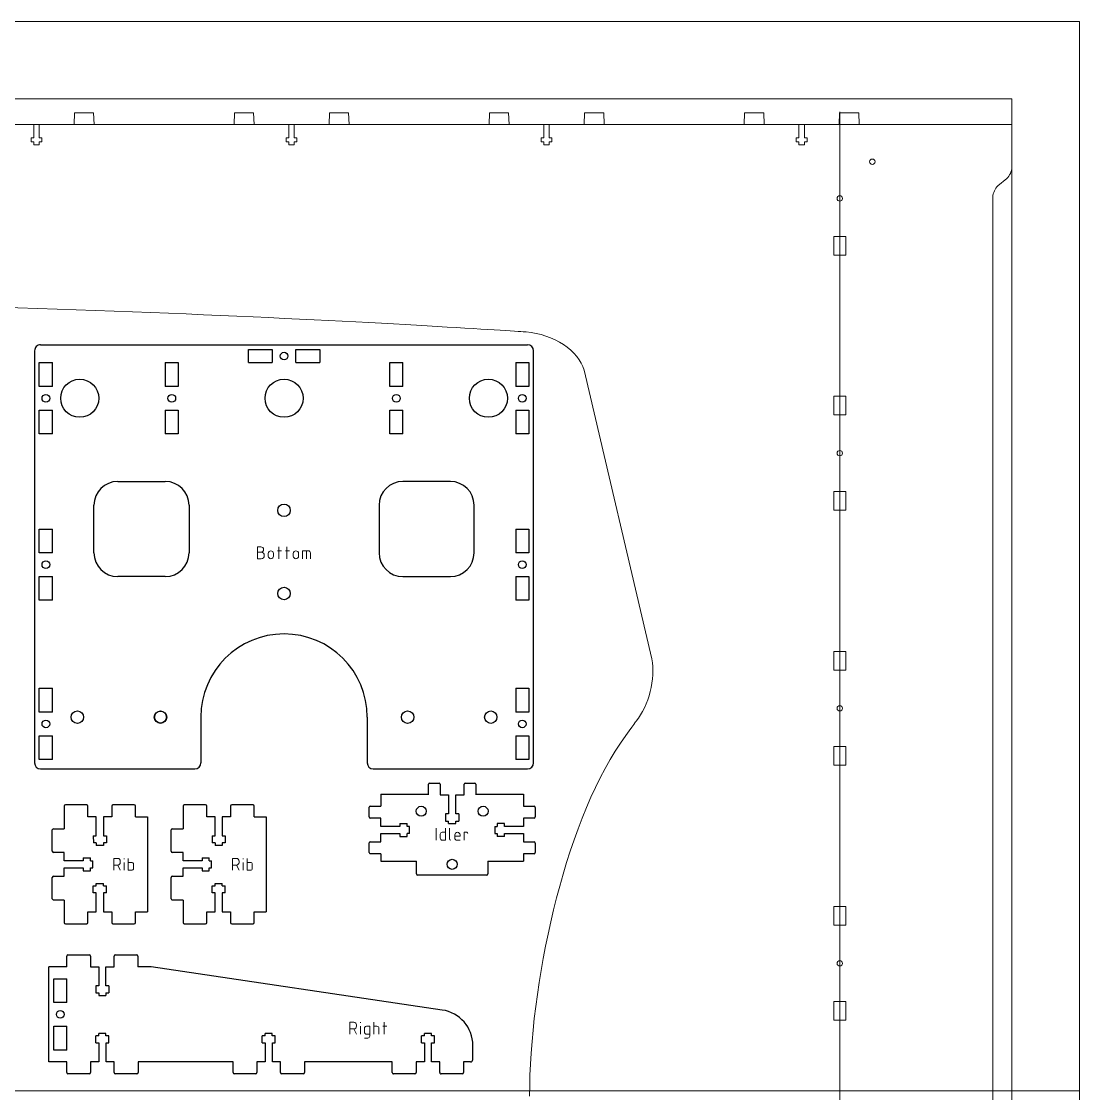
# Model space of a CAD drawing. Header units: millimetres. Extents: x 0 to 1200, y 0 to 900.
# Drawn here: x 754.7 to 1200, y 448.9 to 900 of the extents above; entities that cross this region are included whole.
import ezdxf

# ---------------------------------------------------------------- set-up
doc = ezdxf.new("R2010")
doc.units = ezdxf.units.MM
doc.layers.get('0').update_dxf_attribs({"color": 1, "linetype": 'CONTINUOUS', "lineweight": 25, "true_color": 0xff0000})
for name, color, linetype, lineweight, true_color in [('Laser Table', 3, 'CONTINUOUS', 0, 0x00ff00), ('New Front', 1, 'CONTINUOUS', 0, 0xff0000), ('Referance lines', 3, 'CONTINUOUS', 0, 0x00ff00), ('Text', 5, 'CONTINUOUS', 0, 0x0000ff)]:
    doc.layers.add(name, color=color, linetype=linetype, lineweight=lineweight, true_color=true_color)

msp = doc.modelspace()

# ---------------------------------------------------------------- linework, layer by layer
for p, q in [((762.69, 763.94), (967.69, 763.94)), ((760.19, 761.44), (760.19, 588.01)), ((850.19, 756.44), (850.19, 761.94)), ((850.19, 761.94), (860.19, 761.94)), ((860.19, 761.94), (860.19, 756.44)), ((870.19, 756.44), (870.19, 761.94)), ((870.19, 761.94), (880.19, 761.94)), ((880.19, 761.94), (880.19, 756.44)), ((970.19, 588.04), (970.19, 761.44)), ((762.19, 756.44), (767.69, 756.44)), ((762.19, 746.44), (762.19, 756.44)), ((767.69, 746.44), (767.69, 756.44)), ((815.19, 756.44), (815.19, 746.44)), ((815.19, 756.44), (820.69, 756.44)), ((820.69, 756.44), (820.69, 746.44)), ((850.19, 756.44), (860.19, 756.44)), ((870.19, 756.44), (880.19, 756.44)), ((909.69, 756.44), (915.19, 756.44)), ((909.69, 746.44), (909.69, 756.44)), ((915.19, 746.44), (915.19, 756.44)), ((962.69, 756.44), (962.69, 746.44)), ((962.69, 756.44), (968.19, 756.44)), ((968.19, 756.44), (968.19, 746.44)), ((767.69, 746.44), (762.19, 746.44)), ((820.69, 746.44), (815.19, 746.44)), ((915.19, 746.44), (909.69, 746.44)), ((968.19, 746.44), (962.69, 746.44)), ((762.19, 736.44), (767.69, 736.44)), ((762.19, 726.44), (762.19, 736.44)), ((767.69, 726.44), (767.69, 736.44)), ((815.19, 736.44), (815.19, 726.44)), ((815.19, 736.44), (820.69, 736.44)), ((820.69, 736.44), (820.69, 726.44)), ((909.69, 736.44), (915.19, 736.44)), ((909.69, 726.44), (909.69, 736.44)), ((915.19, 726.44), (915.19, 736.44)), ((962.69, 736.44), (962.69, 726.44)), ((962.69, 736.44), (968.19, 736.44)), ((968.19, 736.44), (968.19, 726.44)), ((767.69, 726.44), (762.19, 726.44)), ((820.69, 726.44), (815.19, 726.44)), ((915.19, 726.44), (909.69, 726.44)), ((968.19, 726.44), (962.69, 726.44)), ((795.19, 706.44), (815.19, 706.44)), ((935.19, 706.44), (915.19, 706.44)), ((785.19, 676.44), (785.19, 696.44)), ((825.19, 696.44), (825.19, 676.44)), ((905.19, 696.44), (905.19, 676.44)), ((945.19, 676.44), (945.19, 696.44)), ((762.19, 686.44), (767.69, 686.44)), ((762.19, 676.44), (762.19, 686.44)), ((767.69, 676.44), (767.69, 686.44)), ((962.69, 686.44), (962.69, 676.44)), ((962.69, 686.44), (968.19, 686.44)), ((968.19, 686.44), (968.19, 676.44)), ((767.69, 676.44), (762.19, 676.44)), ((968.19, 676.44), (962.69, 676.44)), ((762.19, 666.44), (767.69, 666.44)), ((762.19, 656.44), (762.19, 666.44)), ((767.69, 656.44), (767.69, 666.44)), ((815.19, 666.44), (795.19, 666.44)), ((915.19, 666.44), (935.19, 666.44)), ((962.69, 666.44), (962.69, 656.44)), ((962.69, 666.44), (968.19, 666.44)), ((968.19, 666.44), (968.19, 656.44)), ((767.69, 656.44), (762.19, 656.44)), ((968.19, 656.44), (962.69, 656.44)), ((762.19, 619.44), (767.69, 619.44)), ((762.19, 609.44), (762.19, 619.44)), ((767.69, 609.44), (767.69, 619.44)), ((962.69, 619.44), (962.69, 609.44)), ((962.69, 619.44), (968.19, 619.44)), ((968.19, 619.44), (968.19, 609.44)), ((767.69, 609.44), (762.19, 609.44)), ((968.19, 609.44), (962.69, 609.44)), ((830.19, 607.29), (830.19, 588.04)), ((900.19, 607.29), (900.19, 588.04)), ((900.19, 604.44), (900.19, 604.44)), ((762.19, 599.44), (767.69, 599.44)), ((762.19, 589.44), (762.19, 599.44)), ((767.69, 589.44), (767.69, 599.44)), ((962.69, 599.44), (962.69, 589.44)), ((962.69, 599.44), (968.19, 599.44)), ((968.19, 599.44), (968.19, 589.44)), ((767.69, 589.44), (762.19, 589.44)), ((968.19, 589.44), (962.69, 589.44)), ((762.69, 585.54), (827.69, 585.54)), ((902.69, 585.54), (967.69, 585.54)), ((925.95, 574.53), (925.95, 579.03)), ((926.45, 579.53), (930.45, 579.53)), ((930.95, 579.03), (930.95, 574.53)), ((940.95, 574.53), (940.95, 579.03)), ((941.45, 579.53), (945.45, 579.53)), ((945.95, 579.03), (945.95, 574.53)), ((905.94, 574.83), (905.94, 569.84)), ((905.94, 574.83), (925.95, 574.83)), ((930.95, 574.53), (934.43, 574.53)), ((934.43, 574.53), (934.43, 566.53)), ((937.45, 574.53), (940.95, 574.53)), ((937.45, 566.53), (937.45, 574.53)), ((945.95, 574.83), (965.94, 574.83)), ((965.94, 574.83), (965.94, 569.82)), ((772.66, 569.84), (772.66, 565.34)), ((782.16, 570.34), (773.16, 570.34)), ((782.66, 565.34), (782.66, 569.84)), ((792.66, 569.84), (792.66, 565.34)), ((802.16, 570.34), (793.16, 570.34)), ((802.66, 565.34), (802.66, 569.84)), ((822.66, 569.84), (822.66, 565.34)), ((832.16, 570.34), (823.16, 570.34)), ((832.66, 565.34), (832.66, 569.84)), ((842.66, 569.84), (842.66, 565.34)), ((852.16, 570.34), (843.16, 570.34)), ((852.66, 565.34), (852.66, 569.84)), ((900.94, 565.34), (900.94, 569.34)), ((901.44, 569.84), (905.94, 569.84)), ((965.94, 569.82), (970.44, 569.82)), ((970.94, 569.32), (970.94, 565.32)), ((772.66, 565.34), (772.66, 560.34)), ((786.16, 565.34), (782.66, 565.34)), ((786.16, 557.34), (786.16, 565.34)), ((792.66, 565.34), (789.18, 565.34)), ((789.18, 565.34), (789.18, 557.34)), ((802.66, 565.34), (807.66, 565.34)), ((807.66, 565.34), (807.66, 525.34)), ((822.66, 565.34), (822.66, 560.34)), ((836.16, 565.34), (832.66, 565.34)), ((836.16, 557.34), (836.16, 565.34)), ((842.66, 565.34), (839.18, 565.34)), ((839.18, 565.34), (839.18, 557.34)), ((852.66, 565.34), (857.66, 565.34)), ((857.66, 565.34), (857.66, 525.34)), ((905.94, 564.84), (901.44, 564.84)), ((905.94, 561.34), (905.94, 564.84)), ((933.2, 566.53), (933.19, 563.53)), ((934.43, 566.53), (933.2, 566.53)), ((938.7, 566.53), (937.45, 566.53)), ((938.7, 566.53), (938.7, 563.53)), ((970.44, 564.82), (965.94, 564.82)), ((965.94, 564.82), (965.94, 561.34)), ((767.66, 550.84), (767.66, 559.84)), ((768.16, 560.34), (772.66, 560.34)), ((817.66, 550.84), (817.66, 559.84)), ((818.16, 560.34), (822.66, 560.34)), ((913.94, 561.34), (905.94, 561.34)), ((913.94, 562.59), (916.94, 562.59)), ((913.94, 562.59), (913.94, 561.34)), ((916.94, 561.34), (916.94, 562.59)), ((917.94, 561.34), (916.94, 561.34)), ((917.44, 561.34), (917.44, 561.34)), ((917.94, 558.34), (917.94, 561.34)), ((933.19, 563.53), (934.45, 563.53)), ((934.45, 562.53), (934.45, 563.53)), ((934.45, 563.03), (934.45, 563.03)), ((934.45, 562.53), (937.45, 562.53)), ((937.45, 563.53), (938.7, 563.53)), ((937.45, 562.53), (937.45, 563.53)), ((937.45, 563.03), (937.45, 563.03)), ((953.94, 561.32), (954.94, 561.32)), ((953.94, 561.32), (953.94, 558.32)), ((954.44, 561.32), (954.44, 561.32)), ((957.94, 562.57), (954.94, 562.58)), ((954.94, 562.58), (954.94, 561.32)), ((957.94, 561.34), (957.94, 562.57)), ((965.94, 561.34), (957.94, 561.34)), ((784.91, 557.34), (784.92, 554.34)), ((784.91, 557.34), (786.16, 557.34)), ((789.18, 557.34), (790.41, 557.34)), ((790.41, 557.34), (790.42, 554.34)), ((834.91, 557.34), (834.92, 554.34)), ((834.91, 557.34), (836.16, 557.34)), ((839.18, 557.34), (840.41, 557.34)), ((840.41, 557.34), (840.42, 554.34)), ((905.94, 554.84), (905.94, 558.32)), ((905.94, 558.32), (913.94, 558.32)), ((913.94, 558.32), (913.94, 557.09)), ((913.94, 557.09), (916.94, 557.09)), ((916.94, 557.09), (916.94, 558.34)), ((917.94, 558.34), (916.94, 558.34)), ((917.44, 558.34), (917.44, 558.34)), ((953.94, 558.32), (954.94, 558.32)), ((954.44, 558.32), (954.44, 558.32)), ((954.94, 558.32), (954.94, 557.08)), ((957.94, 557.07), (954.94, 557.08)), ((957.94, 557.07), (957.94, 558.32)), ((957.94, 558.32), (965.94, 558.32)), ((965.94, 558.32), (965.94, 554.82)), ((772.66, 550.34), (768.16, 550.34)), ((772.66, 546.84), (772.66, 550.34)), ((786.16, 554.34), (784.92, 554.34)), ((786.16, 554.34), (786.16, 553.34)), ((789.16, 553.34), (786.16, 553.34)), ((790.42, 554.34), (789.16, 554.34)), ((789.16, 554.34), (789.16, 553.34)), ((822.66, 550.34), (818.16, 550.34)), ((822.66, 546.84), (822.66, 550.34)), ((836.16, 554.34), (834.92, 554.34)), ((836.16, 554.34), (836.16, 553.34)), ((839.16, 553.34), (836.16, 553.34)), ((840.42, 554.34), (839.16, 554.34)), ((839.16, 554.34), (839.16, 553.34)), ((900.94, 550.34), (900.94, 554.34)), ((901.44, 554.84), (905.94, 554.84)), ((965.94, 554.82), (970.44, 554.82)), ((970.94, 554.32), (970.94, 550.32)), ((780.66, 546.84), (772.66, 546.84)), ((780.66, 548.09), (783.66, 548.09)), ((780.66, 548.09), (780.66, 546.84)), ((783.66, 546.84), (783.66, 548.09)), ((783.66, 546.84), (784.66, 546.84)), ((784.66, 543.84), (784.66, 546.84)), ((830.66, 546.84), (822.66, 546.84)), ((830.66, 548.09), (833.66, 548.09)), ((830.66, 548.09), (830.66, 546.84)), ((833.66, 546.84), (833.66, 548.09)), ((833.66, 546.84), (834.66, 546.84)), ((834.66, 543.84), (834.66, 546.84)), ((905.94, 549.84), (901.44, 549.84)), ((905.94, 549.84), (905.94, 546.73)), ((905.94, 546.73), (920.94, 546.73)), ((920.94, 541.33), (920.94, 546.73)), ((950.94, 546.73), (950.94, 541.33)), ((950.94, 546.73), (965.94, 546.73)), ((970.44, 549.82), (965.94, 549.82)), ((965.94, 549.82), (965.94, 546.73)), ((772.66, 540.34), (772.66, 543.82)), ((772.66, 543.82), (780.66, 543.82)), ((780.66, 543.82), (780.66, 542.59)), ((780.66, 542.59), (783.66, 542.58)), ((783.66, 542.58), (783.66, 543.84)), ((783.66, 543.84), (784.66, 543.84)), ((822.66, 540.34), (822.66, 543.82)), ((822.66, 543.82), (830.66, 543.82)), ((830.66, 543.82), (830.66, 542.59)), ((830.66, 542.59), (833.66, 542.58)), ((833.66, 542.58), (833.66, 543.84)), ((833.66, 543.84), (834.66, 543.84)), ((767.66, 530.84), (767.66, 539.84)), ((768.16, 540.34), (772.66, 540.34)), ((786.16, 536.34), (786.16, 537.34)), ((786.16, 537.34), (789.16, 537.34)), ((789.16, 536.34), (789.16, 537.34)), ((817.66, 530.84), (817.66, 539.84)), ((818.16, 540.34), (822.66, 540.34)), ((836.16, 536.34), (836.16, 537.34)), ((836.16, 537.34), (839.16, 537.34)), ((839.16, 536.34), (839.16, 537.34)), ((950.44, 540.83), (921.44, 540.83)), ((784.91, 533.34), (784.91, 536.34)), ((784.91, 536.34), (786.16, 536.34)), ((786.15, 533.33), (784.91, 533.34)), ((786.15, 525.34), (786.15, 533.33)), ((789.16, 536.34), (790.41, 536.34)), ((790.41, 533.34), (789.17, 533.33)), ((789.17, 533.33), (789.17, 525.33)), ((790.41, 533.34), (790.41, 536.34)), ((834.91, 533.34), (834.91, 536.34)), ((834.91, 536.34), (836.16, 536.34)), ((836.15, 533.33), (834.91, 533.34)), ((836.15, 525.34), (836.15, 533.33)), ((839.16, 536.34), (840.41, 536.34)), ((840.41, 533.34), (839.17, 533.33)), ((839.17, 533.33), (839.17, 525.33)), ((840.41, 533.34), (840.41, 536.34)), ((772.66, 530.34), (768.16, 530.34)), ((772.66, 530.34), (772.66, 525.34)), ((822.66, 530.34), (818.16, 530.34)), ((822.66, 530.34), (822.66, 525.34)), ((772.66, 525.34), (772.66, 520.84)), ((782.66, 520.84), (782.66, 525.34)), ((782.66, 525.34), (786.15, 525.34)), ((789.17, 525.33), (792.66, 525.34)), ((792.66, 525.34), (792.66, 520.84)), ((802.66, 520.84), (802.66, 525.34)), ((802.66, 525.34), (807.66, 525.34)), ((822.66, 525.34), (822.66, 520.84)), ((832.66, 520.84), (832.66, 525.34)), ((832.66, 525.34), (836.15, 525.34)), ((839.17, 525.33), (842.66, 525.34)), ((842.66, 525.34), (842.66, 520.84)), ((852.66, 520.84), (852.66, 525.34)), ((852.66, 525.34), (857.66, 525.34)), ((773.16, 520.34), (782.16, 520.34)), ((793.16, 520.34), (802.16, 520.34)), ((823.16, 520.34), (832.16, 520.34)), ((843.16, 520.34), (852.16, 520.34)), ((773.71, 502.22), (773.71, 506.72)), ((774.21, 507.22), (783.21, 507.22)), ((783.71, 506.72), (783.71, 502.22)), ((793.71, 502.22), (793.71, 506.72)), ((794.21, 507.22), (803.21, 507.22)), ((803.71, 506.72), (803.71, 502.22)), ((773.71, 502.22), (766.23, 502.23)), ((766.24, 462.22), (766.23, 502.23)), ((783.71, 502.22), (787.2, 502.22)), ((787.2, 502.22), (787.2, 494.23)), ((790.21, 502.23), (793.71, 502.22)), ((790.21, 494.23), (790.21, 502.23)), ((809.23, 502.23), (803.71, 502.23)), ((931.74, 484.05), (809.23, 502.23)), ((768.23, 497.22), (773.73, 497.22)), ((768.23, 487.22), (768.23, 497.22)), ((773.73, 487.22), (773.73, 497.22)), ((787.2, 494.23), (785.96, 494.22)), ((785.96, 494.22), (785.96, 491.22)), ((791.46, 494.22), (790.21, 494.23)), ((791.46, 494.22), (791.46, 491.22)), ((773.73, 487.22), (768.23, 487.22)), ((785.96, 491.22), (787.21, 491.22)), ((787.21, 491.22), (787.21, 490.22)), ((787.21, 490.22), (790.21, 490.22)), ((790.21, 491.22), (790.21, 490.22)), ((790.21, 491.22), (791.46, 491.22)), ((768.23, 477.22), (773.73, 477.22)), ((768.23, 467.22), (768.23, 477.22)), ((773.73, 467.22), (773.73, 477.22)), ((790.24, 474.22), (787.24, 474.22)), ((787.24, 473.22), (787.24, 474.22)), ((790.24, 473.22), (790.24, 474.22)), ((860.24, 474.22), (857.24, 474.22)), ((857.24, 473.22), (857.24, 474.22)), ((860.24, 473.22), (860.24, 474.22)), ((927.24, 474.22), (924.24, 474.22)), ((924.24, 473.22), (924.24, 474.22)), ((927.24, 473.22), (927.24, 474.22)), ((785.99, 470.22), (786, 473.22)), ((785.99, 470.22), (787.24, 470.22)), ((787.24, 473.22), (786, 473.22)), ((787.24, 470.22), (787.24, 462.22)), ((791.5, 473.22), (790.24, 473.22)), ((790.26, 470.22), (791.49, 470.22)), ((790.26, 462.22), (790.26, 470.22)), ((791.49, 470.22), (791.5, 473.22)), ((855.99, 470.22), (856, 473.22)), ((855.99, 470.22), (857.24, 470.22)), ((857.24, 473.22), (856, 473.22)), ((857.24, 470.22), (857.24, 462.22)), ((861.5, 473.22), (860.24, 473.22)), ((860.26, 470.22), (861.49, 470.22)), ((860.26, 462.22), (860.26, 470.22)), ((861.49, 470.22), (861.5, 473.22)), ((924.24, 473.22), (922.99, 473.22)), ((922.99, 470.22), (922.99, 473.22)), ((922.99, 470.22), (924.24, 470.22)), ((924.24, 470.22), (924.24, 462.22)), ((928.5, 473.22), (927.24, 473.22)), ((927.26, 470.22), (928.49, 470.22)), ((927.26, 462.22), (927.26, 470.22)), ((928.49, 470.22), (928.5, 473.22)), ((944.64, 463.23), (944.64, 469.2)), ((773.73, 467.22), (768.23, 467.22)), ((773.74, 462.22), (766.24, 462.22)), ((773.74, 457.72), (773.74, 462.22)), ((783.74, 462.22), (783.74, 457.72)), ((787.24, 462.22), (783.74, 462.22)), ((793.74, 462.22), (790.26, 462.22)), ((793.74, 457.72), (793.74, 462.22)), ((803.74, 462.22), (803.74, 457.72)), ((843.74, 462.22), (803.74, 462.22)), ((843.74, 457.72), (843.74, 462.22)), ((853.74, 462.22), (853.74, 457.72)), ((857.24, 462.22), (853.74, 462.22)), ((863.74, 462.22), (860.26, 462.22)), ((863.74, 457.72), (863.74, 462.22)), ((873.74, 462.22), (873.74, 457.72)), ((910.74, 462.21), (873.74, 462.22)), ((910.75, 457.71), (910.74, 462.21)), ((920.74, 462.22), (920.75, 457.72)), ((924.24, 462.22), (920.74, 462.22)), ((930.74, 462.22), (927.26, 462.22)), ((930.75, 457.72), (930.74, 462.22)), ((940.74, 462.23), (940.75, 457.73)), ((943.64, 462.23), (940.74, 462.23)), ((783.24, 457.22), (774.24, 457.22)), ((803.24, 457.22), (794.24, 457.22)), ((853.24, 457.22), (844.24, 457.22)), ((873.24, 457.22), (864.24, 457.22)), ((920.25, 457.22), (911.25, 457.22)), ((940.25, 457.23), (931.25, 457.22))]:
    msp.add_line(p, q)
for centre, radius in [((865.19, 759.19), 1.62), ((779.19, 741.44), 8), ((865.19, 741.44), 8), ((951.19, 741.44), 8), ((764.94, 741.44), 1.62), ((817.94, 741.44), 1.62), ((912.44, 741.44), 1.62), ((965.44, 741.44), 1.62), ((865.19, 694.29), 2.62), ((764.94, 671.44), 1.62), ((965.44, 671.44), 1.62), ((865.19, 659.29), 2.62), ((778.19, 607.29), 2.62), ((813.19, 607.29), 2.62), ((813.19, 607.29), 2.5), ((917.19, 607.29), 2.62), ((952.19, 607.29), 2.62), ((764.94, 604.44), 1.62), ((965.44, 604.44), 1.62), ((922.94, 567.68), 2.12), ((948.94, 567.68), 2.12), ((935.94, 545.36), 2.12), ((770.98, 482.22), 1.62)]:
    msp.add_circle(centre, radius)
for centre, radius, start, end in [((762.69, 761.44), 2.5, 90, 180.0003), ((967.69, 761.44), 2.5, 360, 90), ((795.19, 696.44), 10, 90, 180), ((815.19, 696.44), 10, 0, 90), ((915.19, 696.44), 10, 90, 180), ((935.19, 696.44), 10, 0, 90), ((795.19, 676.44), 10, 180, 270), ((815.19, 676.44), 10, 270, 0), ((915.19, 676.44), 10, 180, 270), ((935.19, 676.44), 10, 270, 0), ((865.19, 607.29), 35, 0, 180), ((762.69, 588.04), 2.5, 180.0003, 270), ((827.69, 588.04), 2.5, 270, 0), ((902.69, 588.04), 2.5, 180, 270), ((967.69, 588.04), 2.5, 270, 0), ((926.45, 579.03), 0.5, 90, 180), ((930.45, 579.03), 0.5, 0, 90), ((941.45, 579.03), 0.5, 90, 180), ((945.45, 579.03), 0.5, 0, 90), ((773.16, 569.84), 0.5, 90, 180), ((782.16, 569.84), 0.5, 360, 90), ((793.16, 569.84), 0.5, 90, 180), ((802.16, 569.84), 0.5, 360, 90), ((823.16, 569.84), 0.5, 90, 180), ((832.16, 569.84), 0.5, 360, 90), ((843.16, 569.84), 0.5, 90, 180), ((852.16, 569.84), 0.5, 360, 90), ((901.44, 569.34), 0.5, 90, 180), ((970.44, 569.32), 0.5, 360, 90), ((901.44, 565.34), 0.5, 180, 270), ((970.44, 565.32), 0.5, 270, 360), ((768.16, 559.84), 0.5, 90, 180), ((818.16, 559.84), 0.5, 90, 180), ((768.16, 550.84), 0.5, 180, 270), ((818.16, 550.84), 0.5, 180, 270), ((901.44, 554.34), 0.5, 90, 180), ((901.44, 550.34), 0.5, 180, 270), ((970.44, 554.32), 0.5, 360, 90), ((970.44, 550.32), 0.5, 270, 360), ((921.44, 541.33), 0.5, 180, 270), ((950.44, 541.33), 0.5, 270, 0), ((768.16, 539.84), 0.5, 90, 180), ((818.16, 539.84), 0.5, 90, 180), ((768.16, 530.84), 0.5, 180, 270), ((818.16, 530.84), 0.5, 180, 270), ((773.16, 520.84), 0.5, 180, 270), ((782.16, 520.84), 0.5, 270, 360), ((793.16, 520.84), 0.5, 180, 270), ((802.16, 520.84), 0.5, 270, 360), ((823.16, 520.84), 0.5, 180, 270), ((832.16, 520.84), 0.5, 270, 360), ((843.16, 520.84), 0.5, 180, 270), ((852.16, 520.84), 0.5, 270, 360), ((774.21, 506.72), 0.5, 90, 180), ((783.21, 506.72), 0.5, 0, 90), ((794.21, 506.72), 0.5, 90, 180), ((803.21, 506.72), 0.5, 0, 90), ((929.64, 469.2), 15, 0.0201, 81.9608), ((943.64, 463.23), 1, 270.0314, 0.0201), ((774.24, 457.72), 0.5, 180, 270), ((783.24, 457.72), 0.5, 270, 0), ((794.24, 457.72), 0.5, 180, 270), ((803.24, 457.72), 0.5, 270, 0), ((844.24, 457.72), 0.5, 180, 270), ((853.24, 457.72), 0.5, 270, 0), ((864.24, 457.72), 0.5, 180, 270), ((873.24, 457.72), 0.5, 270, 0), ((911.25, 457.72), 0.5, 180.0201, 270.0201), ((920.25, 457.72), 0.5, 270.0201, 0.0201), ((931.25, 457.72), 0.5, 180.0201, 270.0201), ((940.25, 457.73), 0.5, 270.0201, 0.0201)]:
    msp.add_arc(centre, radius, start, end)
at = {"layer": 'Laser Table', "color": 3, "true_color": 0x00ff00}
for q in [(0, 900), (1200, 0)]:
    msp.add_line((1200, 900), q, dxfattribs=at)
at = {"layer": 'New Front', "color": 1, "true_color": 0xff0000}
for p, q in [((776.81, 856.68), (777.01, 861.55)), ((777.01, 861.55), (785.04, 861.55)), ((785.04, 861.55), (785.24, 856.68)), ((844.13, 856.68), (844.33, 861.55)), ((844.33, 861.55), (852.37, 861.55)), ((852.37, 861.55), (852.57, 856.68)), ((884.15, 856.68), (884.35, 861.55)), ((884.35, 861.55), (892.38, 861.55)), ((892.38, 861.55), (892.58, 856.68)), ((951.47, 856.68), (951.67, 861.55)), ((951.67, 861.55), (959.71, 861.55)), ((959.71, 861.55), (959.91, 856.68)), ((991.49, 856.68), (991.69, 861.55)), ((991.69, 861.55), (999.72, 861.55)), ((999.72, 861.55), (999.92, 856.68)), ((1058.81, 856.68), (1059.01, 861.55)), ((1059.01, 861.55), (1067.05, 861.55)), ((1067.05, 861.55), (1067.25, 856.68)), ((1098.83, 856.68), (1099.03, 861.55)), ((1099.03, 861.55), (1107.06, 861.55)), ((1107.06, 861.55), (1107.26, 856.68)), ((745.23, 856.68), (759.86, 856.68)), ((759.86, 856.68), (759.86, 851.06)), ((762.15, 851.06), (762.15, 856.68)), ((762.15, 856.68), (776.81, 856.68)), ((785.24, 856.68), (844.13, 856.68)), ((852.57, 856.68), (867.2, 856.68)), ((867.2, 856.68), (867.2, 851.06)), ((869.49, 851.06), (869.49, 856.68)), ((869.49, 856.68), (884.15, 856.68)), ((892.58, 856.68), (951.47, 856.68)), ((959.91, 856.68), (974.54, 856.68)), ((974.54, 856.68), (974.54, 851.06)), ((976.83, 851.06), (976.83, 856.68)), ((976.83, 856.68), (991.49, 856.68)), ((999.92, 856.68), (1058.81, 856.68)), ((1067.25, 856.68), (1081.88, 856.68)), ((1081.88, 856.68), (1081.88, 851.06)), ((1084.17, 851.06), (1084.17, 856.68)), ((1084.17, 856.68), (1098.83, 856.68)), ((1107.26, 856.68), (1146.59, 856.68)), ((1171.5, 856.68), (1146.59, 856.68)), ((759.86, 851.06), (758.74, 851.06)), ((758.74, 851.06), (758.74, 849.3)), ((758.74, 849.3), (759.86, 849.3)), ((759.86, 849.3), (759.86, 848.15)), ((759.86, 848.15), (762.15, 848.15)), ((763.27, 851.06), (762.15, 851.06)), ((762.15, 848.15), (762.15, 849.3)), ((762.15, 849.3), (763.27, 849.3)), ((763.27, 849.3), (763.27, 851.06)), ((867.2, 851.06), (866.08, 851.06)), ((866.08, 851.06), (866.08, 849.3)), ((866.08, 849.3), (867.2, 849.3)), ((867.2, 849.3), (867.2, 848.15)), ((867.2, 848.15), (869.49, 848.15)), ((870.61, 851.06), (869.49, 851.06)), ((869.49, 848.15), (869.49, 849.3)), ((869.49, 849.3), (870.61, 849.3)), ((870.61, 849.3), (870.61, 851.06)), ((974.54, 851.06), (973.42, 851.06)), ((973.42, 851.06), (973.42, 849.3)), ((973.42, 849.3), (974.54, 849.3)), ((974.54, 849.3), (974.54, 848.15)), ((974.54, 848.15), (976.83, 848.15)), ((977.95, 851.06), (976.83, 851.06)), ((976.83, 848.15), (976.83, 849.3)), ((976.83, 849.3), (977.95, 849.3)), ((977.95, 849.3), (977.95, 851.06)), ((1081.88, 851.06), (1080.76, 851.06)), ((1080.76, 851.06), (1080.76, 849.3)), ((1080.76, 849.3), (1081.88, 849.3)), ((1081.88, 849.3), (1081.88, 848.15)), ((1081.88, 848.15), (1084.17, 848.15)), ((1085.29, 851.06), (1084.17, 851.06)), ((1084.17, 848.15), (1084.17, 849.3)), ((1084.17, 849.3), (1085.29, 849.3)), ((1085.29, 849.3), (1085.29, 851.06)), ((1163.5, 73.84), (1163.5, 826.2))]:
    msp.add_line(p, q, dxfattribs=at)
for points in [[(1171.5, 838.59), (1171.5, 856.68), (1171.5, 856.68)], [(1112.79, 842.12), (1112.79, 842.12)], [(1165.66, 830.85), (1169.34, 833.94)], [(1100.23, 825.53), (1100.23, 825.53)], [(1163.5, 626.17), (1163.5, 826.2)], [(1096.61, 801.59), (1096.61, 809.47), (1101.57, 809.47), (1101.57, 801.59), (1096.61, 801.59), (1096.61, 801.59)], [(991.44, 753.28), (1020.02, 631.76)], [(1096.61, 734.41), (1096.61, 742.29), (1101.57, 742.29), (1101.57, 734.41), (1096.61, 734.41), (1096.61, 734.41)], [(1100.23, 718.35), (1100.23, 718.35)], [(1096.61, 694.41), (1096.61, 702.29), (1101.57, 702.29), (1101.57, 694.41), (1096.61, 694.41), (1096.61, 694.41)], [(1096.61, 627.07), (1096.61, 634.95), (1101.57, 634.95), (1101.57, 627.07), (1096.61, 627.07), (1096.61, 627.07)], [(1100.23, 611.01), (1100.23, 611.01)], [(1009.06, 599.54), (1006.82, 596.35)], [(1096.61, 587.07), (1096.61, 594.95), (1101.57, 594.95), (1101.57, 587.07), (1096.61, 587.07), (1096.61, 587.07)], [(1096.61, 519.73), (1096.61, 527.61), (1101.57, 527.61), (1101.57, 519.73), (1096.61, 519.73), (1096.61, 519.73)], [(1100.23, 503.67), (1100.23, 503.67)], [(1096.61, 479.73), (1096.61, 487.61), (1101.57, 487.61), (1101.57, 479.73), (1096.61, 479.73), (1096.61, 479.73)]]:
    msp.add_lwpolyline(points, dxfattribs=at)
for points in [[(1111.65, 840.98), (1111.65, 841.61), (1112.16, 842.12), (1112.79, 842.12)], [(1112.79, 839.84), (1112.16, 839.84), (1111.65, 840.35), (1111.65, 840.98)], [(1112.79, 842.12), (1113.42, 842.12), (1113.93, 841.61), (1113.93, 840.98)], [(1113.93, 840.98), (1113.93, 840.35), (1113.42, 839.84), (1112.79, 839.84)], [(1169.34, 833.94), (1170.53, 834.94), (1171.5, 837.03), (1171.5, 838.59)], [(1163.5, 826.2), (1163.5, 827.75), (1164.47, 829.85), (1165.66, 830.85)], [(1097.95, 825.53), (1097.95, 826.16), (1098.46, 826.67), (1099.09, 826.67)], [(1099.09, 824.39), (1098.46, 824.39), (1097.95, 824.9), (1097.95, 825.53)], [(1099.09, 826.67), (1099.72, 826.67), (1100.23, 826.16), (1100.23, 825.53)], [(1100.23, 825.53), (1100.23, 824.9), (1099.72, 824.39), (1099.09, 824.39)], [(571.68, 782.63), (774.09, 782.63), (967.11, 769.35), (967.11, 769.35)], [(967.11, 769.35), (978.46, 768.57), (989.41, 761.34), (991.44, 753.28)], [(1097.95, 718.35), (1097.95, 718.98), (1098.46, 719.49), (1099.09, 719.49)], [(1099.09, 717.21), (1098.46, 717.21), (1097.95, 717.72), (1097.95, 718.35)], [(1099.09, 719.49), (1099.72, 719.49), (1100.23, 718.98), (1100.23, 718.35)], [(1100.23, 718.35), (1100.23, 717.72), (1099.72, 717.21), (1099.09, 717.21)], [(1020.02, 631.76), (1021.64, 623.66), (1018.67, 611.89), (1013.4, 605.61)], [(1097.95, 611.01), (1097.95, 611.64), (1098.46, 612.15), (1099.09, 612.15)], [(1099.09, 609.87), (1098.46, 609.87), (1097.95, 610.38), (1097.95, 611.01)], [(1099.09, 612.15), (1099.72, 612.15), (1100.23, 611.64), (1100.23, 611.01)], [(1100.23, 611.01), (1100.23, 610.38), (1099.72, 609.87), (1099.09, 609.87)], [(1013.4, 605.61), (1013.4, 605.61), (1013.4, 605.61), (1009.06, 599.54)], [(1006.82, 596.35), (982.69, 561.27), (968.53, 493.81), (968.53, 447.81)], [(1097.95, 503.67), (1097.95, 504.3), (1098.46, 504.81), (1099.09, 504.81)], [(1099.09, 502.53), (1098.46, 502.53), (1097.95, 503.04), (1097.95, 503.67)], [(1099.09, 504.81), (1099.72, 504.81), (1100.23, 504.3), (1100.23, 503.67)], [(1100.23, 503.67), (1100.23, 503.04), (1099.72, 502.53), (1099.09, 502.53)]]:
    msp.add_open_spline(points, degree=3, dxfattribs=at)
at = {"layer": 'Referance lines'}
for p, q in [((28.5, 867.5), (1171.5, 867.5)), ((1171.5, 867.5), (1171.5, 29.5))]:
    msp.add_line(p, q, dxfattribs=at)
at = {"layer": 'Referance lines', "color": 3, "true_color": 0x00ff00}
for p, q in [((1099.09, 35.04), (1099.09, 861.95)), ((600, 856.68), (1171.5, 856.68)), ((1099.09, 47.51), (1099.09, 849.47)), ((1099.09, 718.35), (1099.09, 825.69)), ((1099.09, 611.01), (1099.09, 718.35)), ((1099.09, 503.67), (1099.09, 611.01)), ((1099.09, 396.33), (1099.09, 503.67)), ((0, 450), (1200, 450)), ((127.98, 450), (968.55, 450)), ((1152.76, 450), (1045.42, 450))]:
    msp.add_line(p, q, dxfattribs=at)
at = {"layer": 'Text'}
for p, q in [((854.08, 673.94), (854.08, 678.94)), ((854.08, 678.94), (855.47, 678.94)), ((854.08, 676.72), (855.53, 676.72)), ((862.41, 677.27), (864.08, 677.27)), ((862.97, 678.94), (862.97, 673.94)), ((865.75, 677.27), (867.41, 677.27)), ((866.3, 678.94), (866.3, 673.94)), ((872.97, 673.94), (872.97, 677.27)), ((872.97, 677.27), (875.47, 677.27)), ((874.64, 677.27), (874.64, 673.94)), ((855.53, 673.94), (854.08, 673.94)), ((856.86, 675.38), (856.86, 675.27)), ((858.53, 676.16), (858.53, 675.05)), ((860.75, 675.05), (860.75, 676.16)), ((869.08, 676.16), (869.08, 675.05)), ((871.3, 675.05), (871.3, 676.16)), ((876.3, 676.44), (876.3, 673.94)), ((929.27, 560.51), (929.27, 555.51)), ((933.16, 560.51), (933.16, 555.51)), ((934.83, 560.51), (934.83, 556.06)), ((930.94, 556.34), (930.94, 558.01)), ((931.77, 558.84), (933.16, 558.84)), ((933.16, 555.51), (931.77, 555.51)), ((937.05, 557.73), (937.05, 556.34)), ((937.05, 557.17), (939.27, 557.17)), ((937.88, 555.51), (939.27, 555.51)), ((939.27, 557.17), (939.27, 557.73)), ((940.94, 555.51), (940.94, 558.84)), ((940.94, 558.84), (942.05, 558.84)), ((793.5, 542.84), (793.5, 547.84)), ((793.5, 547.84), (795.16, 547.84)), ((796.28, 546.73), (796.28, 546.17)), ((797.94, 547.56), (797.94, 547.84)), ((797.94, 542.84), (797.94, 546.17)), ((799.61, 547.84), (799.61, 542.84)), ((801, 546.17), (799.61, 546.17)), ((843.5, 542.84), (843.5, 547.84)), ((843.5, 547.84), (845.16, 547.84)), ((846.28, 546.73), (846.28, 546.17)), ((847.94, 547.56), (847.94, 547.84)), ((847.94, 542.84), (847.94, 546.17)), ((849.61, 547.84), (849.61, 542.84)), ((851, 546.17), (849.61, 546.17)), ((795.16, 545.06), (793.5, 545.06)), ((795.16, 545.06), (796.28, 542.84)), ((799.61, 542.84), (801, 542.84)), ((801.83, 543.67), (801.83, 545.34)), ((845.16, 545.06), (843.5, 545.06)), ((845.16, 545.06), (846.28, 542.84)), ((849.61, 542.84), (851, 542.84)), ((851.83, 543.67), (851.83, 545.34)), ((892.92, 473.89), (892.92, 478.89)), ((892.92, 478.89), (894.58, 478.89)), ((897.36, 478.61), (897.36, 478.89)), ((902.92, 478.89), (902.92, 473.89)), ((907.36, 478.89), (907.36, 473.89)), ((894.58, 476.11), (892.92, 476.11)), ((894.58, 476.11), (895.69, 473.89)), ((895.69, 477.78), (895.69, 477.23)), ((897.36, 473.89), (897.36, 477.23)), ((899.03, 476.39), (899.03, 474.73)), ((901.25, 477.23), (899.86, 477.23)), ((899.86, 473.89), (901.25, 473.89)), ((901.25, 473.06), (901.25, 477.23)), ((902.92, 477.23), (904.3, 477.23)), ((905.14, 476.39), (905.14, 473.89)), ((906.8, 477.23), (908.47, 477.23)), ((899.03, 472.23), (900.42, 472.23))]:
    msp.add_line(p, q, dxfattribs=at)
for centre, radius, start, end in [((855.47, 677.83), 1.11, 270, 90), ((855.53, 675.38), 1.33, 0, 90), ((859.64, 676.16), 1.11, 0, 180), ((870.19, 676.16), 1.11, 0, 180), ((875.47, 676.44), 0.833, 0, 90), ((855.53, 675.27), 1.33, 270, 0), ((859.64, 675.05), 1.11, 180, 0), ((870.19, 675.05), 1.11, 180, 0), ((931.77, 558.01), 0.833, 90, 180), ((931.77, 556.34), 0.833, 180, 270), ((935.38, 556.06), 0.556, 180, 270), ((938.16, 557.73), 1.11, 0, 180), ((937.88, 556.34), 0.833, 180, 270), ((942.05, 558.28), 0.556, 0, 90), ((795.16, 546.73), 1.11, 0, 90), ((795.16, 546.17), 1.11, 270, 0), ((801, 545.34), 0.833, 0, 90), ((845.16, 546.73), 1.11, 0, 90), ((845.16, 546.17), 1.11, 270, 0), ((851, 545.34), 0.833, 0, 90), ((801, 543.67), 0.833, 270, 0), ((851, 543.67), 0.833, 270, 0), ((894.58, 477.78), 1.11, 0, 90), ((894.58, 477.23), 1.11, 270, 0), ((899.86, 476.39), 0.833, 90, 180), ((899.86, 474.73), 0.833, 180, 270), ((904.3, 476.39), 0.833, 0, 90), ((900.42, 473.06), 0.833, 270, 0)]:
    msp.add_arc(centre, radius, start, end, dxfattribs=at)

doc.saveas('drawing.dxf')
